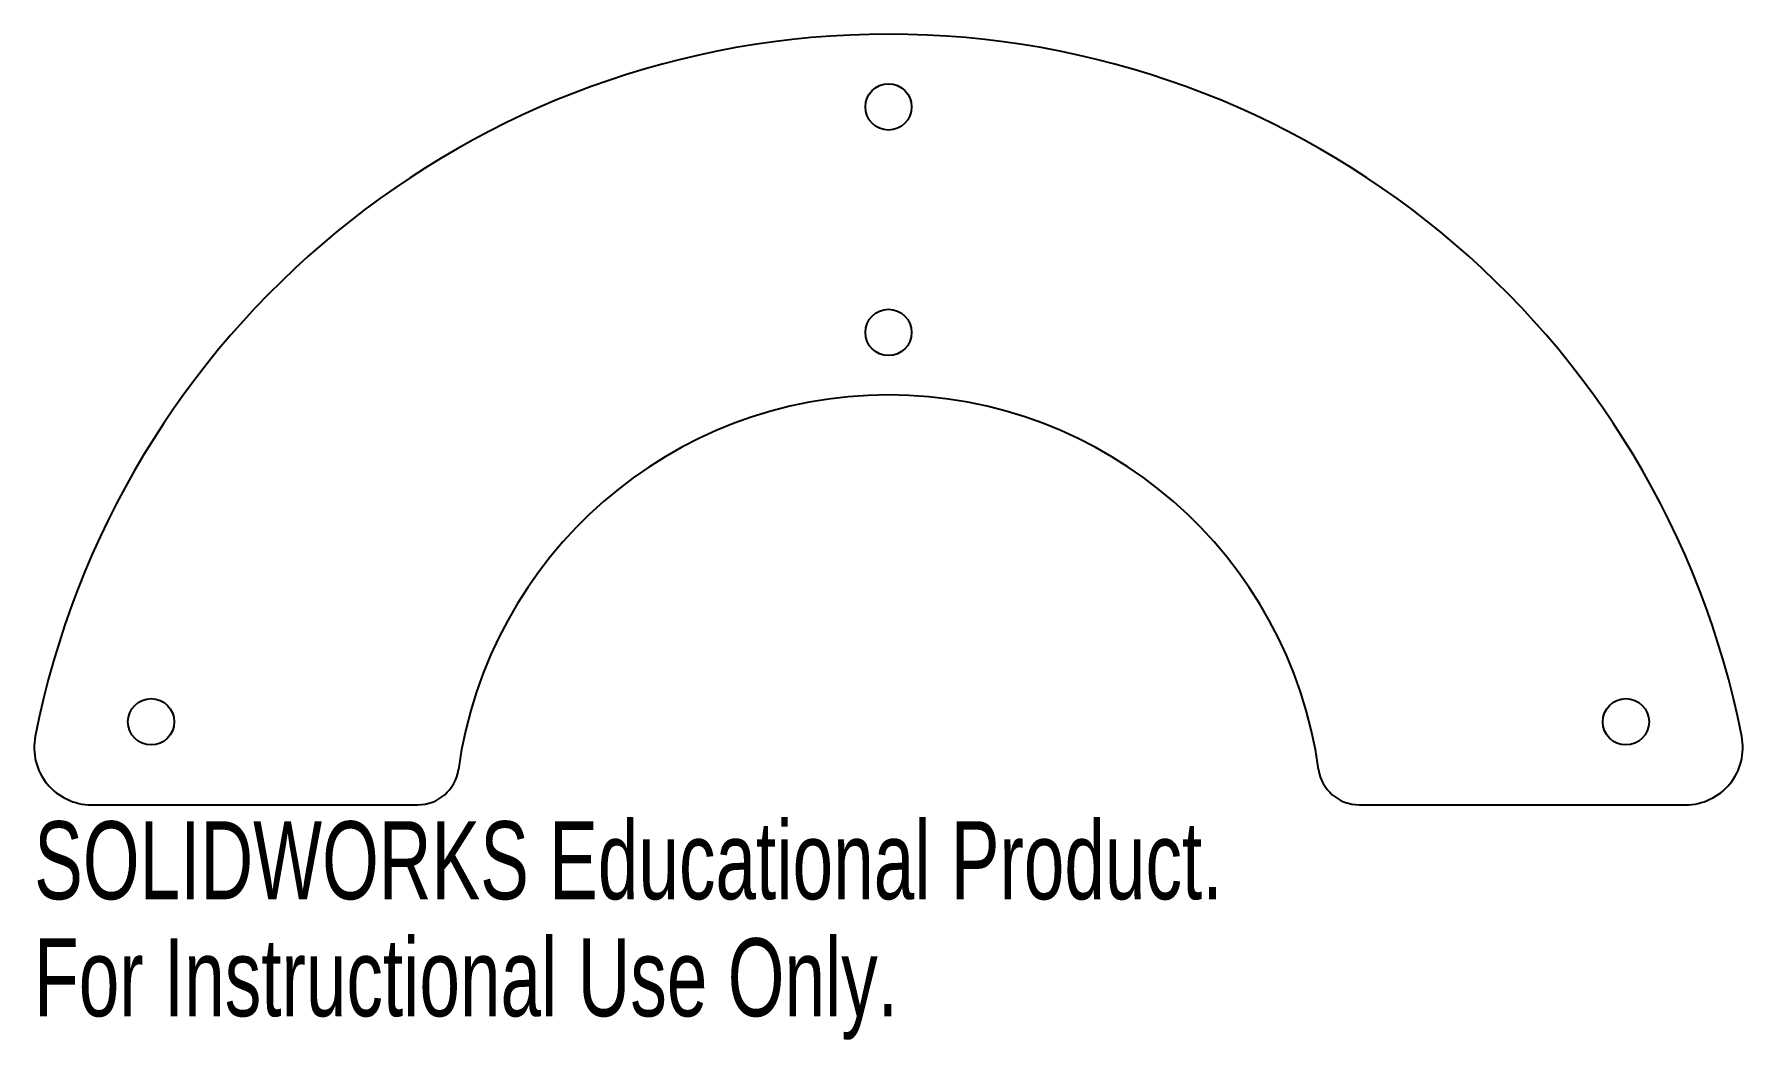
# Model space of a CAD drawing. Header units: inches. Extents: x -2.09 to 2.09, y -3.28 to -0.82.
import ezdxf

# ---------------------------------------------------------------- set-up
doc = ezdxf.new("R2010")
doc.units = ezdxf.units.IN
doc.header["$MEASUREMENT"] = 0
doc.styles.add('SLDTEXTSTYLE0', font='TXT', dxfattribs={"width": 0.7})

msp = doc.modelspace()

# ---------------------------------------------------------------- linework, layer by layer
at = {"color": 7, "linetype": 'Continuous', "lineweight": 25}
for p, q in [((-1.9454, -2.7025), (-1.1489, -2.7025)), ((1.1489, -2.7025), (1.9454, -2.7025))]:
    msp.add_line(p, q, dxfattribs=at)
for centre in [(0, -1), (0, -1.55), (-1.8, -2.5), (1.8, -2.5)]:
    msp.add_circle(centre, 0.0565, dxfattribs=at)
for centre, radius, start, end in [((0, -2.9452), 2.1227, 11.128, 168.872), ((0, -2.7625), 1.06, 7.9281, 172.0719), ((-1.9454, -2.5625), 0.14, 168.872, 270), ((1.9454, -2.5625), 0.14, 270, 11.128), ((-1.1489, -2.6025), 0.1, 270, 352.0719), ((1.1489, -2.6025), 0.1, 187.9281, 270)]:
    msp.add_arc(centre, radius, start, end, dxfattribs=at)

# ---------------------------------------------------------------- texts
at = {"color": 7, "linetype": 'Continuous', "char_height": 0.1903, "attachment_point": 1, "style": 'SLDTEXTSTYLE0'}
for s, insert in [('SOLIDWORKS Educational Product.', (-2.0854, -2.7426)), ('For Instructional Use Only.', (-2.0854, -3.0281))]:
    msp.add_mtext(s, dxfattribs=dict(at, insert=insert))

doc.saveas('drawing.dxf')
